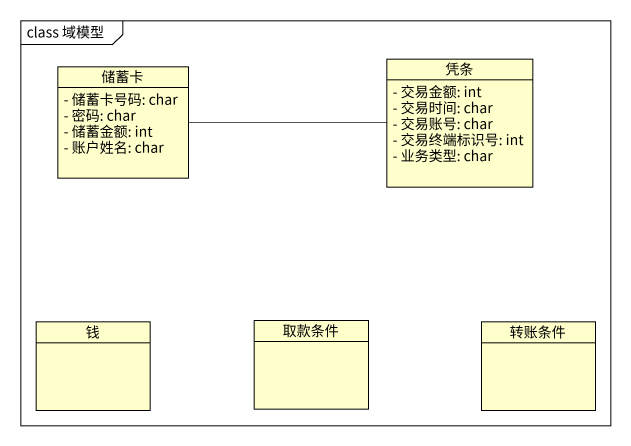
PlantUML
@startuml
mainframe class 域模型
hide circle
hide empty members
skinparam classAttributeIconSize 0
class 储蓄卡 {
  - 储蓄卡号码: char
  - 密码: char
  - 储蓄金额: int
  - 账户姓名: char
}
class 凭条 {
  - 交易金额: int
  - 交易时间: char
  - 交易账号: char
  - 交易终端标识号: int
  - 业务类型: char
}
class 钱
class 取款条件
class 转账条件
储蓄卡 -right- 凭条
@enduml
